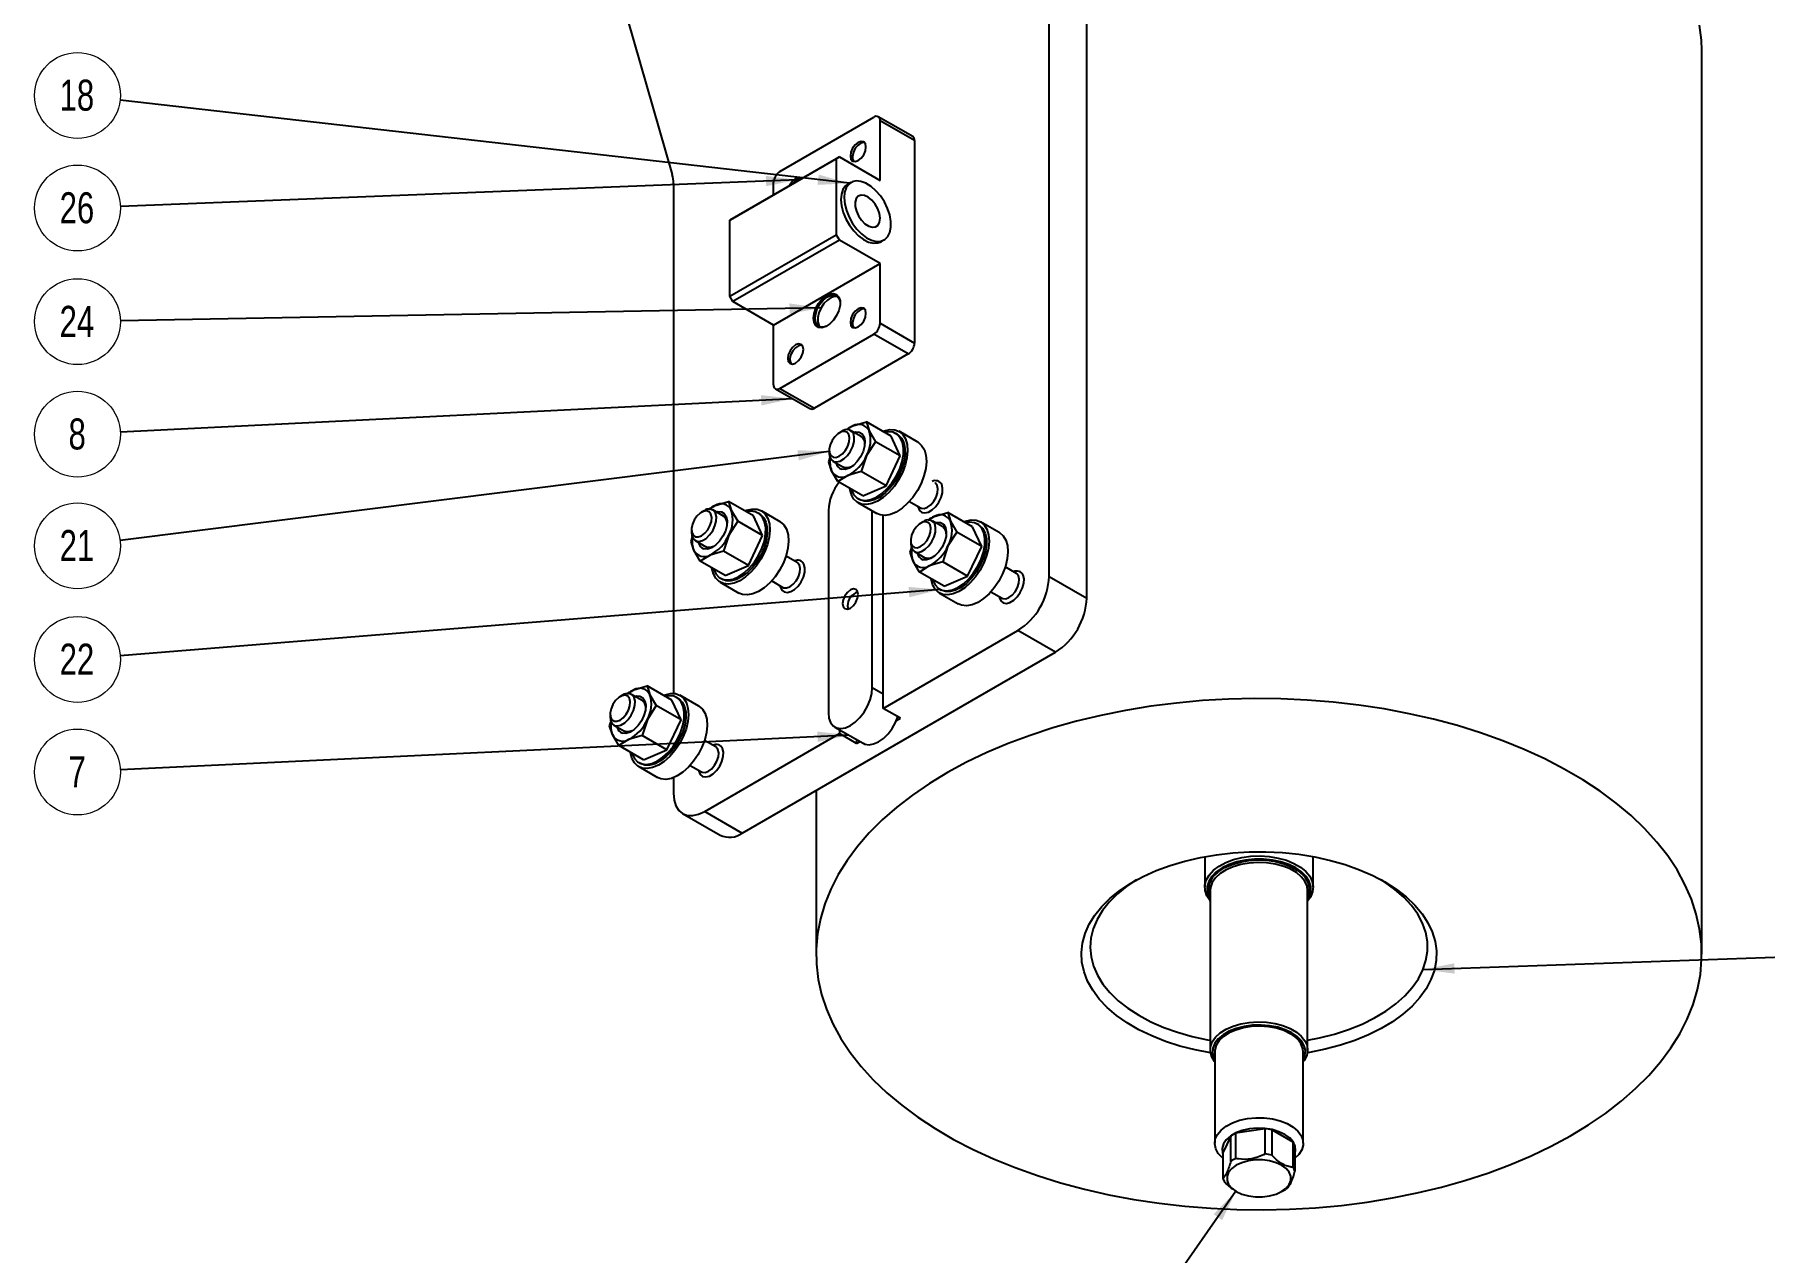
# Model space of a CAD drawing. Header units: millimetres. Extents: x 15 to 1184, y 5 to 836.
# Drawn here: x 873.5 to 1068.9, y 177.3 to 314.8 of the extents above; entities that cross this region are included whole.
import ezdxf

# ---------------------------------------------------------------- set-up
doc = ezdxf.new("R2010")
doc.units = ezdxf.units.MM
doc.styles.add('SLDTEXTSTYLE1', font='TXT', dxfattribs={"width": 0.75})
doc.dimstyles.new('SLDDIMSTYLE0', dxfattribs={"dimtxt": 0.18, "dimasz": 3.556, "dimexe": 0, "dimexo": 0.0625, "dimgap": 0, "dimtad": 0, "dimtih": 1, "dimtoh": 1, "dimdec": 0, "dimrnd": 1e-09, "dimzin": 0, "dimdsep": 46, "dimtxsty": 'Standard', "dimsah": 1, "dimcen": 0.09, "dimadec": 0, "dimazin": 0, "dimtfac": 3.556, "dimtdec": 0, "dimtofl": 0, "dimtmove": 0, "dimatfit": 3, "dimfxl": 1, "dimfrac": 2, "dimtolj": 1, "dimtzin": 0, "dimarcsym": 0})

# ---------------------------------------------------------------- blocks, each defined once
blk = doc.blocks.new('SW_NOTE_0_27')
at = {"color": 0, "linetype": 'Continuous', "lineweight": 0}
blk.add_circle((-4.84, -0.23), 4.85, dxfattribs=at)
at = {"color": 0, "linetype": 'Continuous', "lineweight": 0, "insert": (-4.88, 1.55), "char_height": 3.5, "attachment_point": 2, "style": 'SLDTEXTSTYLE1'}
blk.add_mtext('7', dxfattribs=at)
blk = doc.blocks.new('SW_NOTE_0_28')
at = {"color": 0, "linetype": 'Continuous', "lineweight": 0}
blk.add_circle((-4.83, -0.39), 4.85, dxfattribs=at)
at = {"color": 0, "linetype": 'Continuous', "lineweight": 0, "insert": (-4.9, 1.39), "char_height": 3.5, "attachment_point": 2, "style": 'SLDTEXTSTYLE1'}
blk.add_mtext('22', dxfattribs=at)
blk = doc.blocks.new('SW_NOTE_0_29')
at = {"color": 0, "linetype": 'Continuous', "lineweight": 0}
blk.add_circle((-4.81, -0.6), 4.85, dxfattribs=at)
at = {"color": 0, "linetype": 'Continuous', "lineweight": 0, "insert": (-4.88, 1.18), "char_height": 3.5, "attachment_point": 2, "style": 'SLDTEXTSTYLE1'}
blk.add_mtext('21', dxfattribs=at)
blk = doc.blocks.new('SW_NOTE_0_30')
at = {"color": 0, "linetype": 'Continuous', "lineweight": 0}
blk.add_circle((-4.84, -0.24), 4.85, dxfattribs=at)
at = {"color": 0, "linetype": 'Continuous', "lineweight": 0, "insert": (-4.88, 1.54), "char_height": 3.5, "attachment_point": 2, "style": 'SLDTEXTSTYLE1'}
blk.add_mtext('8', dxfattribs=at)
blk = doc.blocks.new('SW_NOTE_0_31')
at = {"color": 0, "linetype": 'Continuous', "lineweight": 0}
blk.add_circle((-4.85, -0.09), 4.85, dxfattribs=at)
at = {"color": 0, "linetype": 'Continuous', "lineweight": 0, "insert": (-4.92, 1.69), "char_height": 3.5, "attachment_point": 2, "style": 'SLDTEXTSTYLE1'}
blk.add_mtext('24', dxfattribs=at)
blk = doc.blocks.new('SW_NOTE_0_32')
at = {"color": 0, "linetype": 'Continuous', "lineweight": 0}
blk.add_circle((-4.84, -0.19), 4.85, dxfattribs=at)
at = {"color": 0, "linetype": 'Continuous', "lineweight": 0, "insert": (-4.91, 1.59), "char_height": 3.5, "attachment_point": 2, "style": 'SLDTEXTSTYLE1'}
blk.add_mtext('26', dxfattribs=at)
blk = doc.blocks.new('SW_NOTE_0_33')
at = {"color": 0, "linetype": 'Continuous', "lineweight": 0}
blk.add_circle((-4.82, 0.55), 4.85, dxfattribs=at)
at = {"color": 0, "linetype": 'Continuous', "lineweight": 0, "insert": (-4.89, 2.33), "char_height": 3.5, "attachment_point": 2, "style": 'SLDTEXTSTYLE1'}
blk.add_mtext('18', dxfattribs=at)

msp = doc.modelspace()

# ---------------------------------------------------------------- linework, layer by layer
at = {"color": 7, "linetype": 'Continuous', "lineweight": 25}
for p, q in [((938.7293, 322.6007), (945.5283, 299.0463)), ((988.0907, 253.6613), (988.0907, 322.4955)), ((992.3334, 251.2121), (992.3334, 320.0463)), ((1061.7788, 211.0033), (1061.7788, 313.0709)), ((957.6851, 299.3897), (968.2917, 305.5128)), ((972.6808, 303.3172), (968.7917, 305.5623)), ((968.9989, 298.368), (968.9989, 305.1045)), ((972.8879, 302.8593), (968.9989, 305.1045)), ((972.8879, 302.8593), (972.8879, 279.9962)), ((964.0491, 300.8172), (952.0283, 293.8777)), ((952.3818, 294.0819), (964.4027, 301.0213)), ((964.4027, 301.0213), (964.0491, 300.8172)), ((964.0491, 300.8172), (964.0491, 292.2435)), ((964.4027, 301.0213), (968.9989, 298.368)), ((965.8668, 301.0101), (965.8668, 300.9933)), ((966.7506, 302.5241), (966.736, 302.5157)), ((967.2701, 302.6123), (967.1653, 302.6327)), ((945.6643, 298.0033), (945.6643, 240.4521)), ((956.978, 296.7352), (956.978, 298.165)), ((959.6795, 298.4421), (959.6649, 298.4337)), ((960.1185, 298.5481), (960.0942, 298.5506)), ((965.7098, 298.1452), (965.3562, 297.9411)), ((952.0283, 293.8777), (952.3818, 294.0819)), ((952.0283, 285.304), (952.0283, 293.8777)), ((952.0283, 285.304), (964.0491, 292.2435)), ((964.4027, 291.6311), (952.3818, 284.6916)), ((964.0491, 292.2435), (964.4027, 291.6311)), ((968.9989, 288.9778), (964.4027, 291.6311)), ((969.1059, 291.4457), (969.4595, 291.6498)), ((956.978, 282.0383), (968.9989, 288.9778)), ((968.9989, 282.2413), (968.9989, 288.9778)), ((952.3818, 284.6916), (952.0283, 285.304)), ((956.978, 282.0383), (952.3818, 284.6916)), ((966.7506, 283.7437), (966.736, 283.7353)), ((967.2701, 283.8319), (967.1653, 283.8522)), ((956.978, 275.3019), (956.978, 282.0383)), ((965.8668, 282.2297), (965.8668, 282.2128)), ((968.9989, 282.2413), (972.8879, 279.9962)), ((957.6851, 274.8935), (968.2917, 281.0166)), ((959.6795, 279.6616), (959.6649, 279.6532)), ((960.199, 279.7498), (960.0942, 279.7702)), ((972.1808, 278.7715), (968.2917, 281.0166)), ((958.7957, 278.1476), (958.7957, 278.1308)), ((972.1808, 278.7715), (961.5742, 272.6484)), ((957.1852, 274.844), (961.0743, 272.5989)), ((957.6851, 274.8935), (961.5742, 272.6484)), ((964.6736, 270.0399), (964.4025, 269.8833)), ((965.2342, 270.2187), (965.9243, 270.6466)), ((966.8757, 269.4452), (965.6738, 270.1391)), ((965.9243, 270.6466), (967.4462, 271.0987)), ((970.2465, 269.4821), (967.4462, 271.0987)), ((967.4462, 271.0987), (967.7571, 270.1038)), ((967.7571, 270.1038), (968.4786, 268.8719)), ((970.9469, 269.6929), (970.7705, 269.7948)), ((973.2682, 268.8147), (971.1469, 270.0394)), ((963.2596, 267.9036), (963.2596, 267.5905)), ((968.4786, 268.8719), (967.4729, 267.3063)), ((971.2789, 267.2553), (968.4786, 268.8719)), ((971.2789, 267.2553), (970.2465, 269.4821)), ((963.2121, 266.5894), (963.3727, 267.076)), ((963.5231, 265.5945), (963.2121, 266.5894)), ((963.6739, 266.6749), (964.8758, 265.981)), ((965.0226, 265.9181), (964.8758, 265.981)), ((967.4729, 267.3063), (966.8778, 265.5038)), ((969.6781, 263.8872), (971.2789, 267.2553)), ((964.2446, 264.3626), (963.5231, 265.5945)), ((965.3559, 265.0517), (964.2446, 264.3626)), ((967.0449, 262.746), (964.2446, 264.3626)), ((966.8778, 265.5038), (965.3559, 265.0517)), ((969.6781, 263.8872), (966.8778, 265.5038)), ((967.0449, 262.746), (969.6781, 263.8872)), ((950.3679, 261.6661), (951.8898, 262.1182)), ((954.6901, 260.5016), (951.8898, 262.1182)), ((951.8898, 262.1182), (952.2008, 261.1233)), ((966.4973, 261.9851), (968.6186, 260.7605)), ((966.5208, 262.4334), (966.6973, 262.3315)), ((972.3154, 262.1291), (973.5764, 261.4011)), ((949.1173, 261.0594), (948.8461, 260.9028)), ((949.6779, 261.2382), (950.3679, 261.6661)), ((951.3193, 260.4647), (950.1174, 261.1586)), ((952.9223, 259.8914), (951.9166, 258.3258)), ((952.2008, 261.1233), (952.9223, 259.8914)), ((955.7226, 258.2748), (952.9223, 259.8914)), ((955.7226, 258.2748), (954.6901, 260.5016)), ((955.3906, 260.7124), (955.2141, 260.8143)), ((957.7119, 259.8343), (955.5905, 261.0589)), ((963.1652, 261.1144), (963.1652, 238.2512)), ((968.115, 241.1087), (968.115, 261.0512)), ((969.3524, 238.7612), (969.3524, 260.5463)), ((973.866, 259.8323), (973.5949, 259.6757)), ((974.4266, 260.0111), (975.1167, 260.439)), ((976.068, 259.2376), (974.8661, 259.9314)), ((975.1167, 260.439), (976.6386, 260.8911)), ((979.4388, 259.2745), (976.6386, 260.8911)), ((976.6386, 260.8911), (976.9495, 259.8962)), ((976.9495, 259.8962), (977.671, 258.6642)), ((982.4606, 258.6071), (980.3393, 259.8317)), ((947.6558, 257.609), (947.8164, 258.0955)), ((947.7033, 258.9231), (947.7033, 258.6101)), ((951.9166, 258.3258), (951.3214, 256.5233)), ((954.1217, 254.9067), (955.7226, 258.2748)), ((977.671, 258.6642), (976.6653, 257.0987)), ((980.4713, 257.0477), (977.671, 258.6642)), ((980.4713, 257.0477), (979.4388, 259.2745)), ((980.1393, 259.4853), (979.9629, 259.5872)), ((947.9667, 256.614), (947.6558, 257.609)), ((948.6882, 255.3821), (947.9667, 256.614)), ((948.1176, 257.6944), (949.3195, 257.0005)), ((949.7996, 256.0712), (948.6882, 255.3821)), ((949.4663, 256.9377), (949.3195, 257.0005)), ((951.3214, 256.5233), (949.7996, 256.0712)), ((954.1217, 254.9067), (951.3214, 256.5233)), ((959.6364, 255.2206), (958.3754, 255.9485)), ((972.4045, 256.3818), (972.5651, 256.8683)), ((972.7155, 255.3869), (972.4045, 256.3818)), ((972.452, 257.696), (972.452, 257.3829)), ((972.8663, 256.4672), (974.0682, 255.7734)), ((976.6653, 257.0987), (976.0702, 255.2962)), ((978.8705, 253.6796), (980.4713, 257.0477)), ((951.4885, 253.7655), (948.6882, 255.3821)), ((951.4885, 253.7655), (954.1217, 254.9067)), ((973.4369, 254.155), (972.7155, 255.3869)), ((974.5483, 254.8441), (973.4369, 254.155)), ((976.2372, 252.5384), (973.4369, 254.155)), ((974.215, 255.7105), (974.0682, 255.7734)), ((976.0702, 255.2962), (974.5483, 254.8441)), ((978.8705, 253.6796), (976.0702, 255.2962)), ((984.3851, 253.9934), (983.1241, 254.7214)), ((950.9409, 253.0046), (953.0622, 251.78)), ((950.9645, 253.4529), (951.1409, 253.351)), ((956.759, 253.1486), (958.02, 252.4206)), ((975.7132, 252.2257), (975.8896, 252.1239)), ((976.2372, 252.5384), (978.8705, 253.6796)), ((988.0907, 253.6613), (992.3334, 251.2121)), ((965.3267, 250.3183), (965.3267, 250.272)), ((965.3267, 250.3183), (965.3885, 249.9878)), ((966.2104, 251.8028), (966.1703, 251.7796)), ((975.6897, 251.7775), (977.811, 250.5529)), ((981.5078, 251.9214), (982.7687, 251.1935)), ((969.3524, 238.7612), (984.5552, 247.5376)), ((988.7978, 245.0884), (984.5552, 247.5376)), ((953.4425, 224.6782), (988.7978, 245.0884)), ((940.4855, 240.4173), (941.1755, 240.8452)), ((942.1269, 239.6438), (940.925, 240.3376)), ((941.1755, 240.8452), (942.6974, 241.2973)), ((945.4977, 239.6807), (942.6974, 241.2973)), ((942.6974, 241.2973), (943.0084, 240.3024)), ((943.0084, 240.3024), (943.7299, 239.0704)), ((939.9249, 240.2385), (939.6537, 240.0819)), ((943.7299, 239.0704), (942.7242, 237.5049)), ((946.5302, 237.4539), (943.7299, 239.0704)), ((946.5302, 237.4539), (945.4977, 239.6807)), ((946.1982, 239.8915), (946.0217, 239.9934)), ((948.5195, 239.0133), (946.3982, 240.2379)), ((971.297, 237.6387), (969.3524, 238.7612)), ((938.4634, 236.788), (938.624, 237.2745)), ((938.7743, 235.7931), (938.4634, 236.788)), ((938.5109, 238.1022), (938.5109, 237.7891)), ((938.9252, 236.8734), (940.1271, 236.1796)), ((942.7242, 237.5049), (942.1291, 235.7024)), ((944.9294, 234.0858), (946.5302, 237.4539)), ((963.8902, 236.6488), (967.0722, 234.8119)), ((964.4027, 236.353), (964.4027, 235.9038)), ((970.8531, 237.3824), (971.297, 237.6387)), ((939.4958, 234.5612), (938.7743, 235.7931)), ((940.6072, 235.2503), (939.4958, 234.5612)), ((942.2961, 232.9446), (939.4958, 234.5612)), ((940.2739, 236.1167), (940.1271, 236.1796)), ((942.1291, 235.7024), (940.6072, 235.2503)), ((944.9294, 234.0858), (942.1291, 235.7024)), ((950.444, 234.3996), (949.183, 235.1276)), ((949.1999, 227.1274), (964.4027, 235.9038)), ((966.3472, 234.7812), (964.4027, 235.9038)), ((966.3472, 235.2304), (966.3472, 234.7812)), ((966.3472, 234.7812), (966.7362, 235.0058)), ((941.7721, 232.6319), (941.9485, 232.5301)), ((942.2961, 232.9446), (944.9294, 234.0858)), ((941.7485, 232.1837), (943.8699, 230.9591)), ((945.6643, 230.9328), (945.6643, 229.1691)), ((947.5666, 232.3276), (948.8276, 231.5997)), ((961.7788, 229.4906), (961.7788, 211.0033)), ((946.7001, 226.8799), (950.9427, 224.4306)), ((949.1999, 227.1274), (953.4425, 224.6782)), ((1005.6538, 222.0246), (1005.6538, 218.5563)), ((1017.9038, 218.5563), (1017.9038, 222.0246)), ((997.9617, 219.3906), (996.871, 218.6665)), ((1006.2788, 218.1888), (1006.2788, 200.1841)), ((1017.2788, 200.1841), (1017.2788, 218.1888)), ((1006.7788, 199.98), (1006.7788, 189.6507)), ((1016.7788, 189.6507), (1016.7788, 199.98)), ((1008.6014, 190.4752), (1007.7118, 188.5587)), ((1008.6014, 187.6173), (1008.6014, 190.4752)), ((1012.4682, 191.3045), (1009.1483, 190.791)), ((1009.1483, 190.791), (1009.1483, 187.9331)), ((1012.4682, 188.4466), (1012.4682, 191.3045)), ((1013.2153, 191.1889), (1013.2153, 188.331)), ((1015.6456, 189.786), (1013.2153, 191.1889)), ((1015.6456, 186.9281), (1015.6456, 189.786)), ((1007.7118, 188.5587), (1007.7118, 185.7008)), ((1015.8458, 189.3546), (1015.8458, 186.4967)), ((1009.1267, 184.2621), (1009.2151, 184.211)), ((1014.3425, 184.211), (1014.6961, 184.4152))]:
    msp.add_line(p, q, dxfattribs=at)
at = {"color": 8, "linetype": 'Continuous', "lineweight": 25}
for p, q in [((967.1871, 302.643), (967.1653, 302.6327)), ((960.116, 298.561), (960.0942, 298.5506)), ((967.1871, 283.8626), (967.1653, 283.8522)), ((960.116, 279.7806), (960.0942, 279.7702)), ((968.115, 241.1087), (969.3524, 240.3943))]:
    msp.add_line(p, q, dxfattribs=at)
at = {"color": 7, "linetype": 'Continuous', "lineweight": 25, "flags": 128}
for points in [[(1061.7788, 313.0709), (1061.7403, 314.2043), (1061.5362, 315.9109)], [(965.6401, 301.1241), (965.7074, 300.7724), (965.899, 300.5519), (966.1857, 300.4962), (966.524, 300.6137), (966.8622, 300.8867), (967.149, 301.2735), (967.3406, 301.7152), (967.4079, 302.1447), (967.3406, 302.4964), (967.149, 302.7169), (966.8622, 302.7726), (966.524, 302.6551), (966.1857, 302.3821), (965.899, 301.9953), (965.7074, 301.5536), (965.6401, 301.1241)], [(967.1653, 302.6327), (966.8433, 302.57), (966.505, 302.3462), (966.2019, 301.9955), (965.9801, 301.5711), (965.8735, 301.1377), (965.8981, 300.7613), (966.0503, 300.4992)], [(960.1537, 298.579), (960.0779, 298.6349), (959.7912, 298.6906), (959.4529, 298.573), (959.1147, 298.3001), (958.8279, 297.9133), (958.7452, 297.7554)], [(965.3562, 297.9411), (965.1, 297.7458), (964.8106, 297.3412), (964.6344, 296.8128), (964.5797, 296.1853), (964.6488, 295.4881), (964.8388, 294.7537), (965.1406, 294.0165), (965.5401, 293.3109), (966.0187, 292.67), (966.554, 292.1237), (967.121, 291.6976), (967.6931, 291.4115), (968.2436, 291.2789)], [(968.5972, 291.483), (969.1003, 291.51), (969.5326, 291.6955), (969.8738, 292.0306), (970.108, 292.4999), (970.2242, 293.0812), (970.2169, 293.7474), (970.0866, 294.4675), (969.8393, 295.2076), (969.4865, 295.9333), (969.0449, 296.6105), (968.5349, 297.2076), (967.9805, 297.6967), (967.4076, 298.0549), (966.843, 298.2655), (966.3131, 298.3186), (965.8426, 298.2117), (965.4536, 297.9499), (965.1642, 297.5453), (964.988, 297.0169), (964.9332, 296.3894), (965.0024, 295.6922), (965.1923, 294.9578), (965.4941, 294.2206), (965.8937, 293.515), (966.3723, 292.8741), (966.9076, 292.3278), (967.4746, 291.9017), (968.0467, 291.6156), (968.5972, 291.483)], [(968.1247, 293.0764), (968.4859, 293.1187), (968.7671, 293.3191), (968.9432, 293.6597), (968.9986, 294.1103), (968.9284, 294.6308), (968.7388, 295.1751), (968.4466, 295.6946), (968.0778, 296.1434), (967.6652, 296.4814), (967.2455, 296.6787), (966.8559, 296.7178), (966.531, 296.5951), (966.2998, 296.3215), (966.1827, 295.9215), (966.1902, 295.4304), (966.3216, 294.892), (966.5652, 294.3541), (966.8994, 293.8645), (967.2945, 293.4666), (967.7154, 293.1959), (968.1247, 293.0764)], [(968.2436, 291.2789), (968.7468, 291.3059), (969.1059, 291.4457)], [(961.4858, 282.8034), (961.5526, 283.3534), (961.7469, 283.9316), (962.0516, 284.4866), (962.4395, 284.9691), (962.8762, 285.3363), (963.3228, 285.5555), (963.7397, 285.6072), (964.0899, 285.4869), (964.3422, 285.2052), (964.4743, 284.7872), (964.4743, 284.27), (964.3422, 283.6995), (964.0899, 283.1265), (963.7397, 282.6019), (963.3228, 282.1722), (962.8762, 281.8757), (962.4395, 281.7387), (962.0516, 281.7734), (961.7469, 281.9767), (961.5526, 282.3305), (961.4858, 282.8034)], [(961.6626, 282.8034), (961.7255, 283.321), (961.9084, 283.8652), (962.1951, 284.3876), (962.5602, 284.8417), (962.9712, 285.1873), (963.3915, 285.3936), (963.7839, 285.4423), (964.1135, 285.3291), (964.351, 285.0639), (964.4753, 284.6705), (964.4904, 284.4861)], [(964.2114, 285.2497), (963.8841, 285.2705), (963.4731, 285.1416), (963.0527, 284.8625), (962.6603, 284.4582), (962.3307, 283.9644), (962.0932, 283.4251), (961.969, 282.8882), (961.969, 282.4014), (962.0932, 282.008), (962.2328, 281.8222)], [(966.524, 281.8333), (966.8622, 282.1062), (967.149, 282.493), (967.3406, 282.9348), (967.4079, 283.3642), (967.3406, 283.716), (967.149, 283.9365), (966.8622, 283.9922), (966.524, 283.8746), (966.1857, 283.6017), (965.899, 283.2149), (965.7074, 282.7731), (965.6401, 282.3437), (965.7074, 281.992), (965.899, 281.7714), (966.1857, 281.7157), (966.524, 281.8333)], [(967.1653, 283.8522), (966.8433, 283.7896), (966.505, 283.5658), (966.2019, 283.215), (965.9801, 282.7907), (965.8735, 282.3573), (965.8981, 281.9809), (966.0503, 281.7188)], [(963.0335, 281.9625), (962.9712, 281.9303), (962.5602, 281.8013), (962.1951, 281.834), (961.9084, 282.0253), (961.7255, 282.3583), (961.6626, 282.8034)], [(959.4529, 277.7512), (959.7912, 278.0242), (960.0779, 278.411), (960.2695, 278.8527), (960.3368, 279.2822), (960.2695, 279.6339), (960.0779, 279.8545), (959.7912, 279.9102), (959.4529, 279.7926), (959.1147, 279.5196), (958.8279, 279.1328), (958.6363, 278.6911), (958.569, 278.2617), (958.6363, 277.9099), (958.8279, 277.6894), (959.1147, 277.6337), (959.4529, 277.7512)], [(960.0942, 279.7702), (959.7722, 279.7075), (959.434, 279.4838), (959.1309, 279.133), (958.9091, 278.7086), (958.8024, 278.2752), (958.827, 277.8988), (958.9792, 277.6367)], [(963.2596, 267.5905), (963.3013, 267.2209), (963.4628, 266.8645), (963.7319, 266.6451), (964.0847, 266.5822), (964.4898, 266.6815), (964.9113, 266.9341), (965.3117, 267.3176), (965.6554, 267.7979), (965.9119, 268.3323), (966.0584, 268.8733), (966.0818, 269.3729), (965.9802, 269.7866), (965.9802, 269.7866)], [(965.4585, 269.6786), (965.2591, 269.932), (964.967, 270.0371), (964.6136, 269.9825), (964.2374, 269.7742), (963.8791, 269.4346), (963.5776, 269.0007), (963.3654, 268.5193), (963.2657, 268.0428), (963.2891, 267.6227), (963.4333, 267.3045), (963.6825, 267.1228), (964.0097, 267.0972), (964.3795, 267.2305), (964.7518, 267.5082), (965.0863, 267.9003), (965.3467, 268.3643), (965.5048, 268.8499), (965.5435, 269.3044), (965.4585, 269.6786)], [(966.0391, 269.9281), (966.2244, 269.9682), (966.6354, 269.9432), (966.9658, 269.7486), (967.1888, 269.4001), (967.2863, 268.9259), (967.2505, 268.3646), (967.0842, 267.7614), (966.8009, 267.1654), (966.4236, 266.6248), (965.9828, 266.1833), (965.5142, 265.8768), (965.0558, 265.7301), (964.6448, 265.7551), (964.6448, 265.7551)], [(969.2836, 270.038), (969.4631, 270.1063), (970.0868, 270.2471), (970.6607, 270.2214), (971.1624, 270.0303), (971.5721, 269.6811), (971.8737, 269.1877), (972.0552, 268.5695), (972.1097, 267.8507), (972.0349, 267.0597), (971.8339, 266.2275), (971.5144, 265.3868), (971.089, 264.5707), (970.5745, 263.8112), (969.9912, 263.1383), (969.3618, 262.5784), (968.7113, 262.1535), (968.0651, 261.8803), (967.4487, 261.7695), (966.8862, 261.8256), (966.3999, 262.0462), (966.0088, 262.4228), (965.7283, 262.9405), (965.5694, 263.5789), (965.5667, 263.5994)], [(965.757, 263.4895), (965.7702, 263.4455), (966.0146, 262.9183), (966.374, 262.5307), (966.8328, 262.2998), (967.3707, 262.2355), (967.9644, 262.3408), (968.5878, 262.611), (969.2138, 263.0343), (969.8149, 263.5922), (970.3649, 264.2603), (970.8398, 265.0094), (971.2188, 265.8068), (971.4854, 266.6177), (971.6278, 267.4065), (971.6399, 268.1388), (971.5211, 268.7827), (971.2767, 269.3099), (970.9173, 269.6974), (970.4586, 269.9284), (970.4586, 269.9284)], [(970.9469, 269.6929), (971.049, 269.6281), (971.4142, 269.2645), (971.6701, 268.7639), (971.806, 268.1472), (971.816, 267.4405), (971.6998, 266.6736), (971.4623, 265.8788), (971.1135, 265.0896), (970.668, 264.3394), (970.1447, 263.6596), (969.5656, 263.0791), (968.9552, 262.6222), (968.3392, 262.3083), (967.7435, 262.1505), (967.1934, 262.1555), (966.7118, 262.3232), (966.6973, 262.3315)], [(970.4586, 269.9284), (969.9206, 269.9926), (969.4739, 269.9281)], [(973.2682, 268.8147), (973.2837, 268.8057), (973.6934, 268.4565), (973.995, 267.9631), (974.1766, 267.3449), (974.231, 266.6261), (974.1563, 265.8351), (973.9552, 265.0028), (973.6357, 264.1621), (973.2103, 263.346), (972.6959, 262.5866), (972.1125, 261.9137), (971.4832, 261.3538), (970.8326, 260.9289), (970.1864, 260.6557), (969.57, 260.5449), (969.0075, 260.601), (968.6186, 260.7605)], [(965.7627, 266.02), (965.393, 265.8994), (965.0226, 265.9181)], [(973.2586, 261.5845), (973.2832, 261.4585), (973.4447, 261.102), (973.7138, 260.8826), (974.0665, 260.8198), (974.4717, 260.9191), (974.8932, 261.1717), (975.2935, 261.5552), (975.6372, 262.0355), (975.8937, 262.5699), (976.0402, 263.1109), (976.0637, 263.6105), (975.9621, 264.0242), (975.9621, 264.0242)], [(973.5764, 261.4011), (973.6643, 261.3604), (973.9916, 261.3347), (974.3614, 261.468), (974.7337, 261.7458), (975.0682, 262.1379), (975.3286, 262.6019), (975.4867, 263.0874), (975.5253, 263.542), (975.4404, 263.9162)], [(975.4404, 263.9162), (975.241, 264.1696), (975.1927, 264.2011)], [(947.7033, 258.6101), (947.745, 258.2404), (947.9065, 257.884), (948.1755, 257.6646), (948.5283, 257.6017), (948.9335, 257.701), (949.3549, 257.9536), (949.7553, 258.3371), (950.099, 258.8174), (950.3555, 259.3518), (950.502, 259.8928), (950.5255, 260.3924), (950.4238, 260.8062), (950.4238, 260.8062)], [(949.9022, 260.6981), (949.7028, 260.9515), (949.4106, 261.0566), (949.0573, 261.0021), (948.6811, 260.7937), (948.3228, 260.4541), (948.0212, 260.0202), (947.8091, 259.5388), (947.7093, 259.0623), (947.7328, 258.6422), (947.8769, 258.324), (948.1261, 258.1423), (948.4533, 258.1167), (948.8231, 258.25), (949.1955, 258.5277), (949.53, 258.9198), (949.7904, 259.3838), (949.9485, 259.8694), (949.9871, 260.3239), (949.9022, 260.6981)], [(950.4828, 260.9476), (950.668, 260.9877), (951.079, 260.9627), (951.4094, 260.7681), (951.6324, 260.4196), (951.73, 259.9455), (951.6941, 259.3841), (951.5278, 258.7809), (951.2446, 258.1849), (950.8672, 257.6443), (950.4264, 257.2028), (949.9579, 256.8963), (949.4995, 256.7496), (949.0885, 256.7746), (949.0885, 256.7746)], [(953.7272, 261.0575), (953.9067, 261.1258), (954.5304, 261.2666), (955.1044, 261.241), (955.6061, 261.0498), (956.0157, 260.7006), (956.3173, 260.2073), (956.4989, 259.589), (956.5534, 258.8702), (956.4786, 258.0792), (956.2775, 257.247), (955.958, 256.4063), (955.5327, 255.5902), (955.0182, 254.8307), (954.4348, 254.1578), (953.8055, 253.5979), (953.1549, 253.173), (952.5087, 252.8998), (951.8923, 252.7891), (951.3299, 252.8451), (950.8435, 253.0657), (950.4524, 253.4423), (950.1719, 253.96), (950.0131, 254.5984), (950.0103, 254.6189)], [(950.2006, 254.509), (950.2138, 254.465), (950.4583, 253.9378), (950.8177, 253.5502), (951.2764, 253.3193), (951.8143, 253.2551), (952.408, 253.3603), (953.0314, 253.6305), (953.6574, 254.0538), (954.2585, 254.6117), (954.8086, 255.2798), (955.2835, 256.0289), (955.6625, 256.8263), (955.929, 257.6372), (956.0714, 258.426), (956.0835, 259.1583), (955.9648, 259.8022), (955.7203, 260.3294), (955.3609, 260.7169), (954.9022, 260.9479), (954.9022, 260.9479)], [(955.3906, 260.7124), (955.4926, 260.6476), (955.8578, 260.284), (956.1138, 259.7834), (956.2496, 259.1667), (956.2597, 258.46), (956.1435, 257.6931), (955.906, 256.8983), (955.5571, 256.1092), (955.1116, 255.3589), (954.5884, 254.6791), (954.0093, 254.0986), (953.3989, 253.6417), (952.7829, 253.3278), (952.1872, 253.17), (951.637, 253.1751), (951.1555, 253.3427), (951.1409, 253.351)], [(957.7119, 259.8343), (957.7274, 259.8252), (958.1371, 259.476), (958.4386, 258.9826), (958.6202, 258.3644), (958.6747, 257.6456), (958.5999, 256.8546), (958.3988, 256.0223), (958.0793, 255.1817), (957.654, 254.3656), (957.1395, 253.6061), (956.5561, 252.9332), (955.9268, 252.3733), (955.2763, 251.9484), (954.6301, 251.6752), (954.0136, 251.5644), (953.4512, 251.6205), (953.0622, 251.78)], [(954.9022, 260.9479), (954.3643, 261.0121), (953.9176, 260.9476)], [(974.6509, 259.471), (974.4515, 259.7244), (974.1593, 259.8295), (973.806, 259.7749), (973.4298, 259.5666), (973.0715, 259.227), (972.77, 258.793), (972.5578, 258.3117), (972.4581, 257.8352), (972.4815, 257.415), (972.6257, 257.0969), (972.8748, 256.9151), (973.2021, 256.8895), (973.5719, 257.0228), (973.9442, 257.3006), (974.2787, 257.6927), (974.5391, 258.1567), (974.6972, 258.6422), (974.7359, 259.0968), (974.6509, 259.471)], [(978.476, 259.8304), (978.6554, 259.8987), (979.2791, 260.0395), (979.8531, 260.0138), (980.3548, 259.8226), (980.7645, 259.4735), (981.066, 258.9801), (981.2476, 258.3619), (981.3021, 257.6431), (981.2273, 256.8521), (981.0262, 256.0198), (980.7067, 255.1791), (980.2814, 254.363), (979.7669, 253.6036), (979.1836, 252.9307), (978.5542, 252.3708), (977.9037, 251.9459), (977.2575, 251.6727), (976.641, 251.5619), (976.0786, 251.618), (975.5923, 251.8386), (975.2012, 252.2152), (974.9207, 252.7329), (974.7618, 253.3713), (974.759, 253.3917)], [(979.6509, 259.7207), (979.113, 259.785), (978.6663, 259.7205)], [(972.452, 257.3829), (972.4937, 257.0133), (972.6552, 256.6568), (972.9243, 256.4374), (973.2771, 256.3746), (973.6822, 256.4739), (974.1037, 256.7265), (974.504, 257.11), (974.8478, 257.5903), (975.1042, 258.1246), (975.2507, 258.6657), (975.2742, 259.1653), (975.1726, 259.579), (975.1726, 259.579)], [(975.2315, 259.7205), (975.4167, 259.7605), (975.8278, 259.7356), (976.1582, 259.541), (976.3812, 259.1925), (976.4787, 258.7183), (976.4429, 258.1569), (976.2766, 257.5538), (975.9933, 256.9578), (975.616, 256.4171), (975.1752, 255.9757), (974.7066, 255.6692), (974.2482, 255.5225), (973.8372, 255.5475), (973.8372, 255.5475)], [(974.9494, 253.2819), (974.9626, 253.2378), (975.207, 252.7106), (975.5664, 252.3231), (976.0251, 252.0922), (976.5631, 252.0279), (977.1567, 252.1332), (977.7802, 252.4034), (978.4061, 252.8267), (979.0073, 253.3846), (979.5573, 254.0527), (980.0322, 254.8018), (980.4112, 255.5992), (980.6778, 256.41), (980.8202, 257.1989), (980.8323, 257.9312), (980.7135, 258.5751), (980.4691, 259.1023), (980.1097, 259.4898), (979.6509, 259.7207), (979.6509, 259.7207)], [(980.1393, 259.4853), (980.2414, 259.4204), (980.6066, 259.0569), (980.8625, 258.5563), (980.9984, 257.9396), (981.0084, 257.2329), (980.8922, 256.466), (980.6547, 255.6712), (980.3058, 254.882), (979.8604, 254.1317), (979.3371, 253.452), (978.758, 252.8715), (978.1476, 252.4146), (977.5316, 252.1006), (976.9359, 251.9429), (976.3857, 251.9479), (975.9042, 252.1156), (975.8896, 252.1239)], [(982.4606, 258.6071), (982.4761, 258.598), (982.8858, 258.2489), (983.1874, 257.7555), (983.369, 257.1373), (983.4234, 256.4185), (983.3487, 255.6274), (983.1476, 254.7952), (982.8281, 253.9545), (982.4027, 253.1384), (981.8882, 252.379), (981.3049, 251.7061), (980.6755, 251.1462), (980.025, 250.7213), (979.3788, 250.4481), (978.7624, 250.3373), (978.1999, 250.3934), (977.811, 250.5529)], [(950.2064, 257.0395), (949.8366, 256.9189), (949.4663, 256.9377)], [(957.7023, 252.604), (957.7269, 252.478), (957.8883, 252.1215), (958.1574, 251.9022), (958.5102, 251.8393), (958.9153, 251.9386), (959.3368, 252.1912), (959.7372, 252.5747), (960.0809, 253.055), (960.3374, 253.5894), (960.4839, 254.1304), (960.5073, 254.63), (960.4057, 255.0437), (960.4057, 255.0437)], [(958.02, 252.4206), (958.108, 252.3799), (958.4352, 252.3543), (958.805, 252.4876), (959.1773, 252.7653), (959.5118, 253.1574), (959.7722, 253.6214), (959.9303, 254.107), (959.969, 254.5615), (959.884, 254.9357)], [(959.884, 254.9357), (959.6847, 255.1891), (959.6364, 255.2206)], [(974.9551, 255.8124), (974.5854, 255.6918), (974.215, 255.7105)], [(984.6328, 253.7086), (984.4334, 253.962), (984.3851, 253.9934)], [(966.524, 251.6218), (966.4567, 251.9735), (966.2651, 252.194), (965.9783, 252.2498), (965.6401, 252.1322), (965.3019, 251.8592), (965.0151, 251.4724), (964.8235, 251.0307), (964.7562, 250.6013), (964.8235, 250.2495), (965.0151, 250.029), (965.3019, 249.9733), (965.6401, 250.0908), (965.9783, 250.3638), (966.2651, 250.7506), (966.4567, 251.1923), (966.524, 251.6218)], [(982.451, 251.3769), (982.4756, 251.2509), (982.6371, 250.8944), (982.9062, 250.675), (983.2589, 250.6122), (983.6641, 250.7115), (984.0855, 250.9641), (984.4859, 251.3476), (984.8296, 251.8278), (985.0861, 252.3622), (985.2326, 252.9033), (985.2561, 253.4028), (985.1544, 253.8166), (985.1544, 253.8166)], [(982.7687, 251.1935), (982.8567, 251.1527), (983.1839, 251.1271), (983.5538, 251.2604), (983.9261, 251.5382), (984.2606, 251.9303), (984.521, 252.3943), (984.6791, 252.8798), (984.7177, 253.3344), (984.6328, 253.7086)], [(944.5349, 240.2366), (944.7143, 240.3049), (945.338, 240.4457), (945.912, 240.42), (946.4137, 240.2289), (946.8234, 239.8797), (947.1249, 239.3863), (947.3065, 238.7681), (947.361, 238.0493), (947.2862, 237.2583), (947.0851, 236.426), (946.7656, 235.5853), (946.3403, 234.7692), (945.8258, 234.0098), (945.2424, 233.3369), (944.6131, 232.777), (943.9626, 232.3521), (943.3164, 232.0789), (942.6999, 231.9681), (942.1375, 232.0242), (941.6512, 232.2448), (941.26, 232.6214), (940.9796, 233.1391), (940.8207, 233.7775), (940.8179, 233.7979)], [(963.1652, 238.2512), (963.2273, 237.6511), (963.4103, 237.1527), (963.7052, 236.7811), (964.097, 236.5548), (964.5663, 236.4852), (965.0894, 236.5758), (965.6401, 236.8221), (966.1908, 237.2116), (966.7139, 237.725), (967.1832, 238.3363), (967.575, 239.0151), (967.8699, 239.7272), (968.0529, 240.4369), (968.115, 241.1087)], [(938.5109, 237.7891), (938.5526, 237.4195), (938.7141, 237.063), (938.9832, 236.8436), (939.3359, 236.7808), (939.7411, 236.8801), (940.1625, 237.1327), (940.5629, 237.5162), (940.9066, 237.9965), (941.1631, 238.5308), (941.3096, 239.0719), (941.3331, 239.5715), (941.2314, 239.9852), (941.2314, 239.9852)], [(940.7098, 239.8772), (940.5104, 240.1306), (940.2182, 240.2357), (939.8649, 240.1811), (939.4887, 239.9728), (939.1304, 239.6332), (938.8288, 239.1992), (938.6167, 238.7179), (938.5169, 238.2414), (938.5404, 237.8212), (938.6845, 237.5031), (938.9337, 237.3213), (939.2609, 237.2957), (939.6308, 237.429), (940.0031, 237.7068), (940.3376, 238.0989), (940.598, 238.5629), (940.7561, 239.0484), (940.7947, 239.503), (940.7098, 239.8772)], [(941.2904, 240.1267), (941.4756, 240.1667), (941.8866, 240.1418), (942.217, 239.9472), (942.44, 239.5987), (942.5376, 239.1245), (942.5017, 238.5631), (942.3355, 237.96), (942.0522, 237.364), (941.6748, 236.8233), (941.234, 236.3819), (940.7655, 236.0754), (940.3071, 235.9287), (939.8961, 235.9537), (939.8961, 235.9537)], [(941.0082, 233.6881), (941.0214, 233.6441), (941.2659, 233.1168), (941.6253, 232.7293), (942.084, 232.4984), (942.622, 232.4341), (943.2156, 232.5394), (943.8391, 232.8096), (944.465, 233.2329), (945.0662, 233.7908), (945.6162, 234.4589), (946.0911, 235.208), (946.4701, 236.0054), (946.7366, 236.8162), (946.8791, 237.6051), (946.8912, 238.3374), (946.7724, 238.9813), (946.528, 239.5085), (946.1685, 239.896), (945.7098, 240.127), (945.7098, 240.127)], [(946.1982, 239.8915), (946.3002, 239.8266), (946.6655, 239.4631), (946.9214, 238.9625), (947.0572, 238.3458), (947.0673, 237.6391), (946.9511, 236.8722), (946.7136, 236.0774), (946.3647, 235.2882), (945.9193, 234.5379), (945.396, 233.8582), (944.8169, 233.2777), (944.2065, 232.8208), (943.5905, 232.5068), (942.9948, 232.3491), (942.4446, 232.3541), (941.9631, 232.5218), (941.9485, 232.5301)], [(948.5195, 239.0133), (948.535, 239.0042), (948.9447, 238.6551), (949.2462, 238.1617), (949.4278, 237.5435), (949.4823, 236.8247), (949.4075, 236.0337), (949.2064, 235.2014), (948.8869, 234.3607), (948.4616, 233.5446), (947.9471, 232.7852), (947.3638, 232.1123), (946.7344, 231.5524), (946.0839, 231.1275), (945.4377, 230.8543), (944.8212, 230.7435), (944.2588, 230.7996), (943.8699, 230.9591)], [(945.7098, 240.127), (945.1719, 240.1912), (944.7252, 240.1267)], [(972.6508, 228.9735), (970.8754, 227.6038), (969.2437, 226.1758), (967.7614, 224.6945), (966.4338, 223.1651), (965.2654, 221.593), (964.2604, 219.9837), (963.4223, 218.3429), (962.754, 216.6762), (962.258, 214.9897), (961.9358, 213.2891), (961.7888, 211.5805), (961.8174, 209.8699), (962.0214, 208.1633), (962.4003, 206.4666), (962.9525, 204.7859), (963.6763, 203.127), (964.569, 201.4958), (965.6276, 199.898), (966.8483, 198.3391), (968.2268, 196.8248), (969.7582, 195.3603), (971.4373, 193.9507), (973.2581, 192.601), (975.2141, 191.316), (977.2986, 190.1001), (979.5043, 188.9576), (981.8233, 187.8926), (984.2475, 186.9087), (986.7684, 186.0095), (989.3771, 185.198), (992.0646, 184.4772), (994.8213, 183.8496), (997.6375, 183.3174), (1000.5035, 182.8824), (1003.409, 182.5462), (1006.3439, 182.3099), (1009.298, 182.1744), (1012.2607, 182.1402), (1015.2218, 182.2074), (1018.1707, 182.3757), (1021.0972, 182.6446), (1023.991, 183.0131), (1026.8419, 183.4799), (1029.6398, 184.0434), (1032.3751, 184.7015), (1035.0379, 185.4521), (1037.6191, 186.2924), (1040.1095, 187.2195), (1042.5004, 188.2302), (1044.7834, 189.3208), (1046.9505, 190.4876), (1048.994, 191.7265), (1050.9068, 193.033), (1052.6822, 194.4027), (1054.3139, 195.8307), (1055.7962, 197.312), (1057.1239, 198.8414), (1058.2923, 200.4135), (1059.2973, 202.0229), (1060.1354, 203.6637), (1060.8036, 205.3303), (1061.2997, 207.0169), (1061.6218, 208.7174), (1061.7688, 210.426), (1061.7403, 212.1367), (1061.5362, 213.8433), (1061.1574, 215.5399), (1060.6051, 217.2207), (1059.8813, 218.8796), (1058.9886, 220.5108), (1057.93, 222.1086), (1056.7094, 223.6674), (1055.3309, 225.1818), (1053.7994, 226.6463), (1052.1203, 228.0559), (1050.2996, 229.4056), (1048.3435, 230.6906), (1046.259, 231.9065), (1044.0534, 233.049), (1041.7344, 234.114), (1039.3102, 235.0979), (1036.7893, 235.9971), (1034.1805, 236.8085), (1031.4931, 237.5293), (1028.7364, 238.1569), (1025.9201, 238.6892), (1023.0542, 239.1242), (1020.1486, 239.4604), (1017.2137, 239.6966), (1014.2597, 239.8321), (1011.2969, 239.8663), (1008.3359, 239.7992), (1005.3869, 239.6308), (1002.4604, 239.362), (999.5667, 238.9935), (996.7158, 238.5267), (993.9178, 237.9632), (991.1826, 237.305), (988.5197, 236.5545), (985.9385, 235.7142), (983.4481, 234.787), (981.0572, 233.7764), (978.7742, 232.6858), (976.6071, 231.5189), (974.5636, 230.2801), (972.6508, 228.9735)], [(967.0722, 234.8119), (967.279, 234.7178), (967.7483, 234.6483), (968.2714, 234.7389), (968.8221, 234.9851), (969.3728, 235.3747), (969.8959, 235.8881), (970.3651, 236.4994), (970.757, 237.1782), (971.0201, 237.7985)], [(941.014, 236.2186), (940.6442, 236.098), (940.2739, 236.1167)], [(950.6917, 234.1148), (950.4923, 234.3682), (950.444, 234.3996)], [(948.5099, 231.7831), (948.5345, 231.6571), (948.696, 231.3006), (948.965, 231.0812), (949.3178, 231.0184), (949.7229, 231.1177), (950.1444, 231.3703), (950.5448, 231.7538), (950.8885, 232.234), (951.145, 232.7684), (951.2915, 233.3095), (951.315, 233.8091), (951.2133, 234.2228), (951.2133, 234.2228)], [(948.8276, 231.5997), (948.9156, 231.5589), (949.2428, 231.5333), (949.6126, 231.6666), (949.985, 231.9444), (950.3194, 232.3365), (950.5798, 232.8005), (950.7379, 233.286), (950.7766, 233.7406), (950.6917, 234.1148)], [(945.6643, 229.1691), (945.7323, 228.4118), (945.9335, 227.7621), (946.2602, 227.2448), (946.6999, 226.88), (947.2356, 226.6815), (947.8469, 226.6571), (948.5101, 226.8077), (949.1999, 227.1274)], [(996.0885, 218.2093), (997.3263, 219.0259), (998.6912, 219.7719), (1000.171, 220.4409), (1001.7529, 221.0269), (1003.4229, 221.5248), (1005.1663, 221.9303), (1006.9678, 222.2397), (1008.8116, 222.4504), (1010.6815, 222.5605), (1012.561, 222.5691), (1014.4336, 222.476), (1016.2829, 222.2821), (1018.0927, 221.989), (1019.8469, 221.5994), (1021.5303, 221.1167), (1023.1279, 220.5451), (1024.6258, 219.8897), (1026.0108, 219.1562), (1027.2708, 218.351), (1028.3946, 217.4812), (1029.3724, 216.5546), (1030.1955, 215.5791), (1030.8568, 214.5634), (1031.3505, 213.5164), (1031.6721, 212.4474), (1031.819, 211.3657), (1031.7897, 210.2807), (1031.5846, 209.2022), (1031.2054, 208.1394), (1030.6555, 207.1018), (1029.9397, 206.0985), (1029.0643, 205.1383), (1028.037, 204.2297), (1026.8668, 203.3806), (1025.564, 202.5984), (1024.1401, 201.8902), (1022.6076, 201.262), (1020.9799, 200.7194), (1019.2713, 200.2672), (1017.4969, 199.9093), (1017.2515, 199.8682)], [(1006.2788, 217.0002), (1006.2523, 217.0318), (1005.8855, 217.5929), (1005.6883, 218.1817), (1005.6662, 218.7813), (1005.82, 219.3744), (1006.1453, 219.944), (1006.6325, 220.4737), (1007.2679, 220.9482), (1008.033, 221.3539), (1008.9059, 221.6791), (1009.8614, 221.9144), (1010.8721, 222.0532), (1011.9088, 222.0914), (1012.9418, 222.0278), (1013.9414, 221.8644), (1014.8788, 221.6059), (1015.7269, 221.2596), (1016.4615, 220.8355), (1017.0614, 220.3458), (1017.5093, 219.8047), (1017.7924, 219.2277), (1017.9024, 218.6313), (1017.8363, 218.0328), (1017.596, 217.4494), (1017.2788, 217.0002)], [(1017.2788, 217.1599), (1017.4536, 217.4743), (1017.6315, 218.0566), (1017.6315, 218.6477), (1017.4536, 219.2299), (1017.1034, 219.7855), (1016.5913, 220.2975), (1015.9331, 220.7503), (1015.1486, 221.1304), (1014.2617, 221.4259), (1013.2994, 221.6281), (1012.2909, 221.7308), (1011.2668, 221.7308), (1010.2583, 221.6281), (1009.2959, 221.4259), (1008.4091, 221.1304), (1007.6246, 220.7503), (1006.9663, 220.2975), (1006.4543, 219.7855), (1006.104, 219.2299), (1005.9262, 218.6477), (1005.9262, 218.0566), (1006.104, 217.4743), (1006.2788, 217.1599)], [(1017.2788, 218.1888), (1017.2111, 218.6855), (1016.9702, 219.2375), (1016.5624, 219.7558), (1016.0009, 220.2237), (1015.3036, 220.6262), (1014.4931, 220.9503), (1013.5954, 221.1857), (1012.6392, 221.3248), (1011.6554, 221.3631), (1010.6756, 221.2994), (1009.7312, 221.1357), (1008.8526, 220.8773), (1008.0681, 220.5324), (1007.4029, 220.1123), (1006.8783, 219.6303), (1006.5112, 219.102), (1006.3134, 218.5443), (1006.2788, 218.1888)], [(1007.1011, 220.2325), (1007.2438, 220.3455), (1007.9332, 220.781), (1008.7462, 221.1383), (1009.6567, 221.4061), (1010.6355, 221.5758), (1011.6509, 221.6419), (1012.6705, 221.6022), (1013.6614, 221.458), (1014.5918, 221.2141), (1015.4318, 220.8781), (1016.1544, 220.461), (1016.7363, 219.9761), (1016.9878, 219.6882)], [(1017.2788, 201.2908), (1018.6163, 201.5553), (1020.3005, 201.9841), (1021.9051, 202.5049), (1023.4151, 203.1125), (1024.8165, 203.8015), (1026.0962, 204.5654), (1027.2422, 205.3969), (1028.2438, 206.2885), (1029.0917, 207.2317), (1029.7779, 208.2177), (1030.2961, 209.2374), (1030.6414, 210.2811), (1030.8106, 211.3393), (1030.8021, 212.4019), (1030.616, 213.4591), (1030.254, 214.501), (1029.7195, 215.5178), (1029.0175, 216.5002), (1028.1545, 217.4388), (1027.1387, 218.3249), (1025.9794, 219.1504), (1025.596, 219.3906)], [(1006.3061, 199.8682), (1004.5799, 200.2005), (1002.8592, 200.6371), (1001.2169, 201.1648), (999.6674, 201.779), (998.2244, 202.4742), (996.9005, 203.2445), (995.7073, 204.0828), (994.6554, 204.982), (993.7539, 205.9342), (993.0108, 206.9308), (992.4327, 207.9633), (992.0246, 209.0225), (991.7901, 210.099), (991.7312, 211.1836), (991.8486, 212.2665), (992.1411, 213.3383), (992.6061, 214.3897), (993.2397, 215.4112), (994.0361, 216.394), (994.9885, 217.3295), (996.0885, 218.2093)], [(996.871, 218.6665), (995.796, 217.8039), (994.8701, 216.8855), (994.1022, 215.9197), (993.4992, 214.9157), (993.067, 213.8828), (992.8095, 212.8306), (992.729, 211.769), (992.8265, 210.7078), (993.1008, 209.6571), (993.5496, 208.6265), (994.1686, 207.6257), (994.952, 206.6641), (995.8925, 205.7507), (996.9813, 204.8939), (998.2083, 204.1018), (999.562, 203.3817), (1001.0298, 202.7404), (1002.5979, 202.1839), (1004.2517, 201.7174), (1005.9759, 201.3451), (1006.2788, 201.2908)], [(1006.7788, 198.8614), (1006.7712, 198.871), (1006.4455, 199.4083), (1006.2913, 199.9705), (1006.3134, 200.5396), (1006.5112, 201.0973), (1006.8783, 201.6256), (1007.4029, 202.1075), (1008.0681, 202.5277), (1008.8526, 202.8725), (1009.7312, 203.131), (1010.6756, 203.2947), (1011.6554, 203.3584), (1012.6392, 203.3201), (1013.5954, 203.181), (1014.4931, 202.9456), (1015.3036, 202.6214), (1016.0009, 202.2189), (1016.5624, 201.751), (1016.9702, 201.2328), (1017.2111, 200.6808), (1017.2774, 200.1129), (1017.167, 199.5472), (1016.8834, 199.002), (1016.7788, 198.8614)], [(1016.7788, 199.0559), (1016.9785, 199.5613), (1017.0232, 200.1199), (1016.8894, 200.6739), (1016.5815, 201.2042), (1016.1101, 201.6928), (1015.4911, 202.123), (1014.7458, 202.4803), (1013.8994, 202.7525), (1012.9808, 202.9302), (1012.0213, 203.0075), (1011.0535, 202.9817), (1010.1104, 202.8536), (1009.2241, 202.6277), (1008.4249, 202.3116), (1007.7398, 201.9162), (1007.1923, 201.4548), (1006.801, 200.9431), (1006.5792, 200.3987), (1006.5344, 199.84), (1006.6683, 199.2861), (1006.7788, 199.0559)], [(1015.3144, 202.021), (1014.5814, 202.3704), (1013.7471, 202.6334), (1012.8416, 202.8005), (1011.8978, 202.8656), (1010.9497, 202.8265), (1010.0315, 202.6844), (1009.1765, 202.4447), (1008.4155, 202.1158), (1007.7761, 201.7098), (1007.2814, 201.2412), (1006.9492, 200.727), (1006.7916, 200.1859), (1006.7788, 199.98)], [(1007.7118, 187.9717), (1007.6381, 188.0329), (1007.1825, 188.5145), (1006.8931, 189.0372), (1006.7802, 189.582), (1006.848, 190.1294), (1007.0941, 190.6594), (1007.5094, 191.153), (1008.0791, 191.5923), (1008.7824, 191.9614), (1009.5941, 192.2471), (1010.4847, 192.4388), (1011.4221, 192.5298), (1012.3724, 192.5168), (1013.3012, 192.4001), (1014.1751, 192.1841), (1014.9623, 191.8765), (1015.6344, 191.4885), (1016.1672, 191.0341), (1016.5414, 190.5296), (1016.7435, 189.9934), (1016.7661, 189.4448), (1016.6084, 188.9037), (1016.2763, 188.3895), (1015.8458, 187.9717)], [(1015.8458, 188.4799), (1015.9231, 188.8313), (1015.8777, 189.3315), (1015.6532, 189.8152), (1015.2593, 190.2615), (1014.7133, 190.6507), (1014.0391, 190.9659), (1013.266, 191.1933), (1012.428, 191.3229), (1011.5616, 191.3491), (1010.7047, 191.2708), (1009.8948, 191.0913), (1009.1671, 190.8185), (1008.5537, 190.4644), (1008.0811, 190.0443), (1007.7702, 189.5767), (1007.6345, 189.0821), (1007.6799, 188.5819), (1007.7118, 188.4799)], [(1009.2156, 184.2108), (1009.8502, 183.9186), (1010.5816, 183.7153), (1011.3729, 183.611), (1012.1847, 183.611), (1012.9761, 183.7153), (1013.7074, 183.9186), (1014.3421, 184.2108), (1014.8482, 184.5771), (1015.2004, 184.9993), (1015.381, 185.4562), (1015.381, 185.9248), (1015.2004, 186.3817), (1014.8482, 186.8039), (1014.3421, 187.1703), (1013.7074, 187.4624), (1012.9761, 187.6657), (1012.1847, 187.77), (1011.3729, 187.77), (1010.5816, 187.6657), (1009.8502, 187.4624), (1009.2156, 187.1703), (1008.7094, 186.8039), (1008.3572, 186.3817), (1008.1766, 185.9248), (1008.1766, 185.4562), (1008.3572, 184.9993), (1008.7094, 184.5771), (1009.2156, 184.2108)]]:
    msp.add_lwpolyline(points, dxfattribs=at)
at = {"color": 7, "linetype": 'Continuous', "lineweight": 25}
for centre, radius, start, end in [((968.5678, 305.1744), 0.4367, 350.785963, 129.203285), ((972.3979, 302.9134), 0.493, 353.701152, 54.986667), ((941.8916, 298.0416), 3.7729, 359.41712, 15.443554), ((958.5133, 298.0951), 1.5368, 122.605478, 177.394522), ((960.1942, 297.3793), 1.1755, 94.881182, 146.707905), ((967.4636, 282.3112), 1.5368, 302.605478, 357.394522), ((971.3527, 280.0661), 1.5368, 302.605478, 357.394522), ((957.4091, 275.2319), 0.4367, 170.785963, 309.203285), ((961.2813, 273.0573), 0.503, 245.692881, 305.617577), ((965.2255, 269.3902), 0.8525, 27.712617, 130.347693), ((967.2525, 267.6859), 3.245, 114.162321, 128.365506), ((966.5926, 269.5374), 1.2949, 25.934644, 121.07108), ((964.4301, 269.0286), 3.4965, 330.489993, 17.908877), ((966.3482, 268.6704), 0.9373, 359.221118, 55.755183), ((965.977, 266.5613), 2.6375, 170.287081, 201.502795), ((964.9651, 266.6418), 0.9427, 190.872818, 250.138495), ((963.2482, 269.152), 4.6103, 297.204966, 336.400787), ((968.501, 260.878), 5.341, 140.412524, 177.46353), ((964.6876, 266.1608), 1.2949, 205.934644, 301.07108), ((975.2431, 263.6751), 0.7992, 25.904676, 117.426154), ((951.0362, 260.557), 1.2949, 25.934644, 121.07108), ((949.6692, 260.4097), 0.8525, 27.712617, 130.347693), ((951.6962, 258.7054), 3.245, 114.162321, 128.365506), ((950.7919, 259.6899), 0.9373, 359.221118, 55.755183), ((948.8737, 260.0481), 3.4965, 330.489993, 17.908877), ((974.4179, 259.1826), 0.8525, 27.712617, 130.347693), ((976.4449, 257.4783), 3.245, 114.162321, 128.365506), ((975.785, 259.3298), 1.2949, 25.934644, 121.07108), ((973.6225, 258.821), 3.4965, 330.489993, 17.908877), ((950.4207, 257.5808), 2.6375, 170.287081, 201.502795), ((947.6918, 260.1715), 4.6103, 297.204966, 336.400787), ((975.5406, 258.4628), 0.9373, 359.221118, 55.755183), ((949.1313, 257.1804), 1.2949, 205.934644, 301.07108), ((949.4088, 257.6613), 0.9427, 190.872818, 250.138495), ((975.1694, 256.3537), 2.6375, 170.287081, 201.502795), ((974.1575, 256.4341), 0.9427, 190.872818, 250.138495), ((972.4406, 258.9444), 4.6103, 297.204966, 336.400787), ((959.6868, 254.6946), 0.7992, 25.904676, 117.426154), ((973.88, 255.9532), 1.2949, 205.934644, 301.07108), ((984.4355, 253.4674), 0.7992, 25.904676, 117.426154), ((980.4147, 254.0106), 7.684, 302.605478, 357.394522), ((966.9788, 250.314), 1.6521, 107.303956, 179.851276), ((984.6573, 251.5614), 7.684, 302.605478, 357.394522), ((940.4768, 239.5888), 0.8525, 27.712617, 130.347693), ((942.5038, 237.8845), 3.245, 114.162321, 128.365506), ((941.8439, 239.736), 1.2949, 25.934644, 121.07108), ((939.6813, 239.2272), 3.4965, 330.489993, 17.908877), ((941.5995, 238.869), 0.9373, 359.221118, 55.755183), ((941.2283, 236.7599), 2.6375, 170.287081, 201.502795), ((940.2164, 236.8403), 0.9427, 190.872818, 250.138495), ((938.4995, 239.3506), 4.6103, 297.204966, 336.400787), ((939.9389, 236.3594), 1.2949, 205.934644, 301.07108), ((950.4944, 233.8737), 0.7992, 25.904676, 117.426154), ((951.9779, 226.7226), 2.5149, 245.692881, 305.617577), ((1014.3123, 199.7561), 2.4767, 5.186551, 66.13359), ((1010.8107, 187.2797), 3.8849, 115.334905, 124.659718), ((1011.8252, 184.6747), 6.6609, 77.953481, 84.460441), ((1014.2507, 188.8764), 1.6652, 16.68947, 33.107452), ((1010.8107, 184.4218), 3.8849, 115.334905, 124.659718), ((1011.8252, 181.8168), 6.6609, 77.953481, 84.460441), ((1009.3069, 186.1791), 1.6652, 196.68947, 213.107452), ((1014.2507, 186.0185), 1.6652, 16.68947, 33.107452), ((1012.8901, 187.5499), 3.6177, 299.947072, 304.827844)]:
    msp.add_arc(centre, radius, start, end, dxfattribs=at)
at = {"color": 8, "linetype": 'Continuous', "lineweight": 25}
for centre, radius, start, end in [((1008.3611, 218.3596), 2.2573, 123.930754, 202.709214), ((1015.3996, 218.3589), 2.0712, 335.140145, 39.929595)]:
    msp.add_arc(centre, radius, start, end, dxfattribs=at)
at = {"color": 7, "linetype": 'Continuous', "lineweight": 25}
for points, knots in [([(1008.6014, 187.6173), (1008.536, 187.3992), (1008.4032, 186.9564), (1008.1291, 186.2424), (1007.8912, 185.8623), (1007.7398, 185.726), (1007.7118, 185.7008)], [0, 0, 0, 0, 0.22880367, 0.46456537, 0.90120531, 1, 1, 1, 1]), ([(1012.4682, 188.4466), (1012.2241, 188.3317), (1011.7285, 188.0983), (1010.7057, 187.8165), (1009.8178, 187.8116), (1009.2526, 187.9142), (1009.1483, 187.9331)], [0, 0, 0, 0, 0.22880367, 0.46456537, 0.90120531, 1, 1, 1, 1]), ([(1015.6456, 186.9281), (1015.5747, 186.9363), (1015.33, 186.9648), (1014.8923, 187.0844), (1014.329, 187.3595), (1013.7701, 187.7801), (1013.4048, 188.131), (1013.2235, 188.3225), (1013.2153, 188.331)], [0, 0, 0, 0, 0.09157782, 0.316075558, 0.540079923, 0.764472076, 0.989442634, 1, 1, 1, 1]), ([(1014.9563, 184.5802), (1015.0217, 184.644), (1015.1545, 184.7734), (1015.4285, 185.2402), (1015.6664, 185.8852), (1015.8179, 186.4015), (1015.8458, 186.4967)], [0, 0, 0, 0, 0.22880367, 0.46456537, 0.90120531, 1, 1, 1, 1]), ([(1007.912, 185.2695), (1007.9829, 185.1961), (1008.2246, 184.9461), (1008.6294, 184.5765), (1008.9712, 184.3674), (1009.1287, 184.271)], [0, 0, 0, 0, 0.18295655, 0.62345052, 1, 1, 1, 1])]:
    msp.add_open_spline(points, degree=3, knots=knots, dxfattribs=at)

# ---------------------------------------------------------------- block references
at = {"color": 7, "linetype": 'Continuous', "lineweight": 0}
for name, p in [('SW_NOTE_0_33', (883.1938, 307.4157)), ('SW_NOTE_0_32', (883.2212, 295.4411)), ('SW_NOTE_0_31', (883.2241, 282.5137)), ('SW_NOTE_0_30', (883.2189, 269.9524)), ('SW_NOTE_0_29', (883.1871, 257.7169)), ('SW_NOTE_0_28', (883.2091, 244.6776)), ('SW_NOTE_0_27', (883.2194, 231.8046))]:
    msp.add_blockref(name, p, dxfattribs=at)

# ---------------------------------------------------------------- leaders
for points in [[(965.533, 298.0431), (883.1938, 307.4157)], [(959.6722, 298.4379), (883.2212, 295.4411)], [(962.3306, 283.9643), (883.2241, 282.5137)], [(959.1297, 273.7214), (883.2189, 269.9524)], [(963.2654, 267.7746), (883.1871, 257.7169)], [(975.8014, 252.1748), (883.2091, 244.6776)], [(965.4812, 235.7303), (883.2194, 231.8046)], [(1030.3103, 209.2715), (1101.9086, 211.7678)], [(1009.1801, 184.2312), (994.6624, 163.4694)]]:
    msp.add_leader(points, dimstyle='SLDDIMSTYLE0', dxfattribs=at)

doc.saveas('drawing.dxf')
